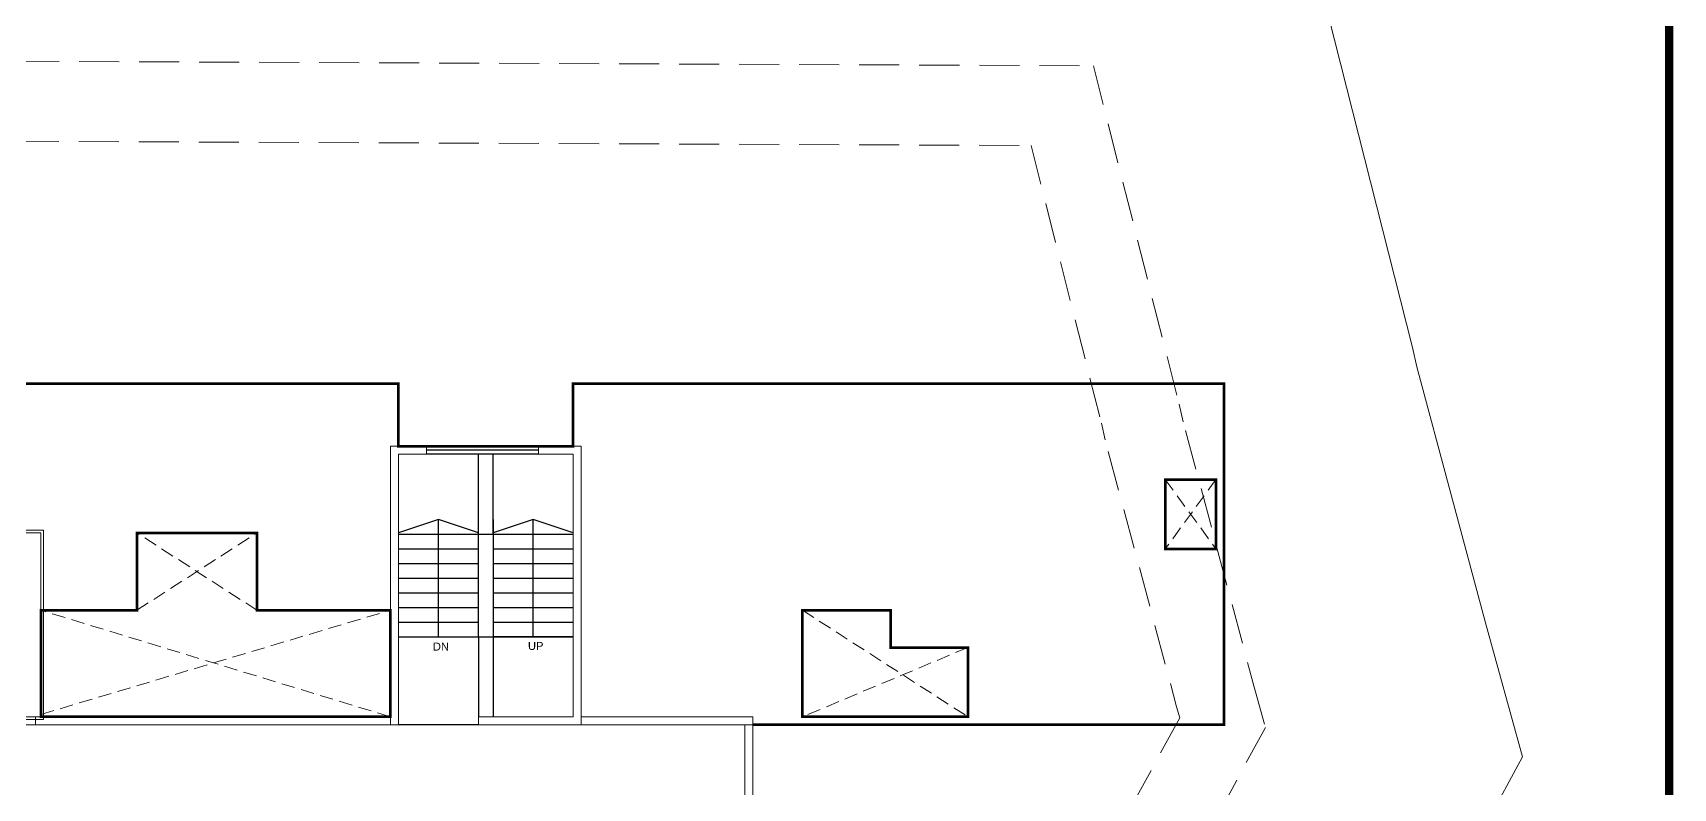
# Model space of a CAD drawing. Header units: inches. Extents: x 27644242 to 29761523, y -859349 to 216979.
# Drawn here: x 29209706 to 29240453, y -238732 to -224563 of the extents above; entities that cross this region are included whole.
import ezdxf

# ---------------------------------------------------------------- set-up
doc = ezdxf.new("R2010")
doc.units = ezdxf.units.IN
doc.header["$MEASUREMENT"] = 0
for name, pattern in [('01-Xref Col Podium Lvl-1$0$HIDDEN', [0.375, 0.25, -0.125]), ('DASHED2', [0.375, 0.25, -0.125]), ('HIDDEN', [0.375, 0.25, -0.125])]:
    doc.linetypes.add(name, pattern=pattern)
doc.layers.get('Defpoints').update_dxf_attribs({"color": 8})
for name, color, linetype, lineweight in [('AHC-A-DUCT', 14, 'HIDDEN', 5), ('ELEVATION', 40, 'Continuous', 13), ('RVA Site Boundary', 17, 'Continuous', 15), ('WALL', 7, 'Continuous', 20)]:
    doc.layers.add(name, color=color, linetype=linetype, lineweight=lineweight)
for name, color, linetype in [('KPA Elevation Line 3', 252, 'Continuous'), ('KPA General Plan Line', 1, 'Continuous'), ('KPA Glass', 152, 'Continuous'), ('KPA Stair Line', 253, 'Continuous'), ('KPA Text', 7, 'Continuous')]:
    doc.layers.add(name, color=color, linetype=linetype)
doc.styles.get("Standard").update_dxf_attribs({"font": 'swiss.ttf'})

# ---------------------------------------------------------------- blocks, each defined once
blk = doc.blocks.new('A$C69BC79EC')
for p, q in [((980, 3480), (230, 3230)), ((980, 1280), (980, 3480)), ((1730, 3230), (980, 3480)), ((2755, 3480), (2005, 3230)), ((2755, 1280), (2755, 3480)), ((3505, 3230), (2755, 3480))]:
    blk.add_line(p, q)
at = {"layer": 'KPA Elevation Line 3'}
for p, q in [((1730, 1280), (1730, 3480)), ((2005, 3480), (2005, 1280)), ((1730, 3205), (2005, 3205)), ((1730, 1280), (2005, 1280))]:
    blk.add_line(p, q, dxfattribs=at)
at = {"layer": 'KPA General Plan Line'}
blk.add_line((1730, -370), (230, -370), dxfattribs=at)
at = {"layer": 'KPA Glass', "ltscale": 500}
for p, q in [((2855, 4855), (755, 4855)), ((2855, 4780), (755, 4780)), ((2855, 4705), (755, 4705))]:
    blk.add_line(p, q, dxfattribs=at)
at = {"layer": 'KPA Stair Line', "ltscale": 500}
for p, q in [((1730, 3205), (1730, 4705)), ((2005, 3205), (2005, 4705)), ((1730, 1280), (1730, -220)), ((2005, 1280), (2005, -220))]:
    blk.add_line(p, q, dxfattribs=at)
at = {"layer": 'KPA Stair Line'}
for p, q in [((230, 3205), (1730, 3205)), ((2005, 3205), (3505, 3205)), ((230, 2930), (1730, 2930)), ((2005, 2930), (3505, 2930)), ((230, 2655), (1730, 2655)), ((2005, 2655), (3505, 2655)), ((230, 2380), (1730, 2380)), ((2005, 2380), (3505, 2380)), ((230, 2105), (1730, 2105)), ((2005, 2105), (3505, 2105)), ((230, 1830), (1730, 1830)), ((230, 1555), (1730, 1555)), ((2005, 1830), (3505, 1830)), ((2005, 1555), (3505, 1555)), ((230, 1280), (1730, 1280)), ((3505, 1280), (2005, 1280)), ((2005, 1280), (3505, 1280))]:
    blk.add_line(p, q, dxfattribs=at)
at = {"layer": 'WALL', "ltscale": 500}
for p, q in [((755, 4855), (80, 4855)), ((80, -370), (80, 4855)), ((755, 4705), (230, 4705)), ((230, -370), (230, 4705)), ((755, 4705), (755, 4855)), ((2855, 4705), (2855, 4855)), ((3655, 4855), (2855, 4855)), ((3505, 4705), (2855, 4705)), ((3505, 4705), (3505, -220)), ((3655, 4855), (3655, -370)), ((1730, -220), (3505, -220)), ((1730, -220), (1730, -370)), ((80, -370), (230, -370)), ((1730, -370), (3655, -370))]:
    blk.add_line(p, q, dxfattribs=at)
at = {"layer": 'KPA Text', "extrusion": (-0.021168, 5.594e-15, 0.999776)}
for s, p in [('DN', (-1023, 877, -18)), ('UP', (-1035, 2659, -55))]:
    blk.add_text(s, height=150, rotation=90, dxfattribs=at).set_placement(p)

msp = doc.modelspace()

# ---------------------------------------------------------------- linework, layer by layer
at = {"layer": 'AHC-A-DUCT', "linetype": 'DASHED2', "ltscale": 1000}
for p, q in [((29231882.7, -232942.7), (29230932.7, -234242.7)), ((29230932.7, -232942.7), (29231882.7, -234242.7)), ((29213907.5, -235392.7), (29211657.7, -233942.7)), ((29211657.7, -235392.7), (29213907.5, -233942.7)), ((29209857.9, -237348), (29216407.7, -235392.7)), ((29216407.7, -237392.8), (29209857.9, -235392.7)), ((29224132.7, -235392.7), (29227232.7, -237392.7)), ((29227232.7, -236092.7), (29224132.7, -237392.7))]:
    msp.add_line(p, q, dxfattribs=at)
at = {"layer": 'Defpoints', "linetype": 'Continuous', "const_width": 154.4}
msp.add_lwpolyline([(29240375.3, -213988.9), (29240375.3, -288238.9), (29131788.6, -288238.9), (29131788.6, -213988.9)], close=True, dxfattribs=at)
at = {"layer": 'ELEVATION', "ltscale": 500, "const_width": 50}
for points in [[(29160956.2, -237542.7), (29146288.4, -237542.7), (29146288.4, -231142.7), (29216557.7, -231142.6), (29216557.7, -232317.9), (29219832.7, -232317.9), (29219832.7, -231142.9), (29232032.7, -231142.9), (29232032.8, -237542.9), (29223205, -237542.9)], [(29211657.7, -233942.7), (29213907.5, -233942.7), (29213907.5, -235392.7), (29216407.7, -235392.7), (29216407.7, -237392.8), (29209857.9, -237392.8), (29209857.9, -235392.7), (29211657.7, -235392.7), (29211657.7, -233942.7)], [(29224132.7, -235392.7), (29225782.7, -235392.7), (29225782.7, -236092.7), (29227232.7, -236092.7), (29227232.7, -237392.7), (29224132.7, -237392.7), (29224132.7, -235392.7)]]:
    msp.add_lwpolyline(points, dxfattribs=at)
msp.add_lwpolyline([(29230932.7, -232942.7), (29231882.7, -232942.7), (29231882.7, -234242.7), (29230932.7, -234242.7)], close=True, dxfattribs=at)
at = {"layer": 'RVA Site Boundary', "ltscale": 500}
for points in [[(29185199.1, -220578.8), (29209458.9, -220597.8), (29233092.9, -220696.5), (29235564.3, -230464), (29235649.9, -230828.5)], [(29235650, -230828.6), (29236936.3, -235631.2), (29237628.5, -238145.8), (29236288.6, -240616.4), (29238159.8, -242375.8), (29238390, -249536.3), (29235896.3, -254794.3), (29235702.8, -254778.4), (29232949.1, -254470.4), (29232600.4, -254440.1), (29225439.6, -253818.2), (29222398.6, -253429.5), (29222032.4, -253345.6), (29222002.6, -253397.7), (29221552.1, -253164.4), (29220755.1, -252537.6), (29219891.9, -251934.2), (29219779.1, -251347.4), (29219641.8, -251322), (29219282.4, -251255.6), (29211264.3, -249309.2), (29206650.9, -250788.7)]]:
    msp.add_lwpolyline(points, dxfattribs=at)
at = {"layer": 'RVA Site Boundary', "color": 252, "linetype": '01-Xref Col Podium Lvl-1$0$HIDDEN', "ltscale": 3000}
for points in [[(29185196.5, -225078.8), (29209447.7, -225097.7), (29229586, -225181.9), (29231192.3, -231530.1), (29231268.9, -231856.7)], [(29185195.6, -226578.8), (29209444, -226597.7), (29228417, -226677), (29229734.9, -231885.5), (29229808.6, -232199.5)], [(29231312, -232025.5), (29232593.5, -236810.5), (29232809, -237593.2), (29230679.7, -241519.2), (29233721.9, -244379.8), (29233857.3, -248592.2), (29233201.3, -249975.4), (29232989.8, -249957), (29225919.7, -249343), (29223927.3, -249088.3), (29223618.3, -247480.6), (29220459.5, -246897), (29220222.7, -246853.2), (29211095.5, -244637.6), (29205394.3, -246466), (29204079.9, -246809.2), (29198121.3, -246642.6), (29192206.9, -246837.4), (29191488.7, -246902.8), (29184187.3, -247319.7)], [(29229864.4, -232418.7), (29231145.9, -237203.6), (29231202.5, -237409), (29228810, -241820.2), (29232242.6, -245047.8), (29232346.4, -248277.5), (29232292.7, -248390.8), (29226079.8, -247851.2), (29225195.2, -247738.2), (29224898, -246191.7), (29220732.1, -245421.9), (29220536.2, -245385.7), (29211039.3, -243080.4), (29204975.4, -245025.1), (29203907.9, -245303.8), (29198117.6, -245141.9), (29192114.1, -245339.6), (29191377.9, -245406.7), (29184076.5, -245823.6)]]:
    msp.add_lwpolyline(points, dxfattribs=at)
at = {"layer": 'WALL', "ltscale": 500}
for p, q in [((29223055, -237542.7), (29223055, -239042.7)), ((29223205, -237542.7), (29223205, -239042.7))]:
    msp.add_line(p, q, dxfattribs=at)
at = {"layer": 'WALL', "color": 4, "ltscale": 500}
for points in [[(29209907.9, -237442.7), (29205507.7, -237442.7), (29205507.7, -233892.7), (29209907.9, -233892.7)], [(29209857.9, -237392.7), (29205557.7, -237392.7), (29205557.7, -233942.7), (29209857.9, -233942.7)]]:
    msp.add_lwpolyline(points, close=True, dxfattribs=at)
at = {"layer": 'WALL', "ltscale": 500}
for points in [[(29189957.9, -237542.7), (29216407.7, -237542.8), (29216407.7, -237392.8), (29189957.9, -237392.7)], [(29209758, -237542.7), (29216407.7, -237542.7), (29216407.7, -237392.8), (29209758, -237392.8)], [(29219982.7, -237542.7), (29223205, -237542.9), (29223205, -237393), (29219982.7, -237392.7)]]:
    msp.add_lwpolyline(points, close=True, dxfattribs=at)

# ---------------------------------------------------------------- block references
at = {"ltscale": 500, "rotation": 359.9999999999999}
msp.add_blockref('A$C69BC79EC', (29216327.7, -237172.9), dxfattribs=at)

doc.saveas('drawing.dxf')
